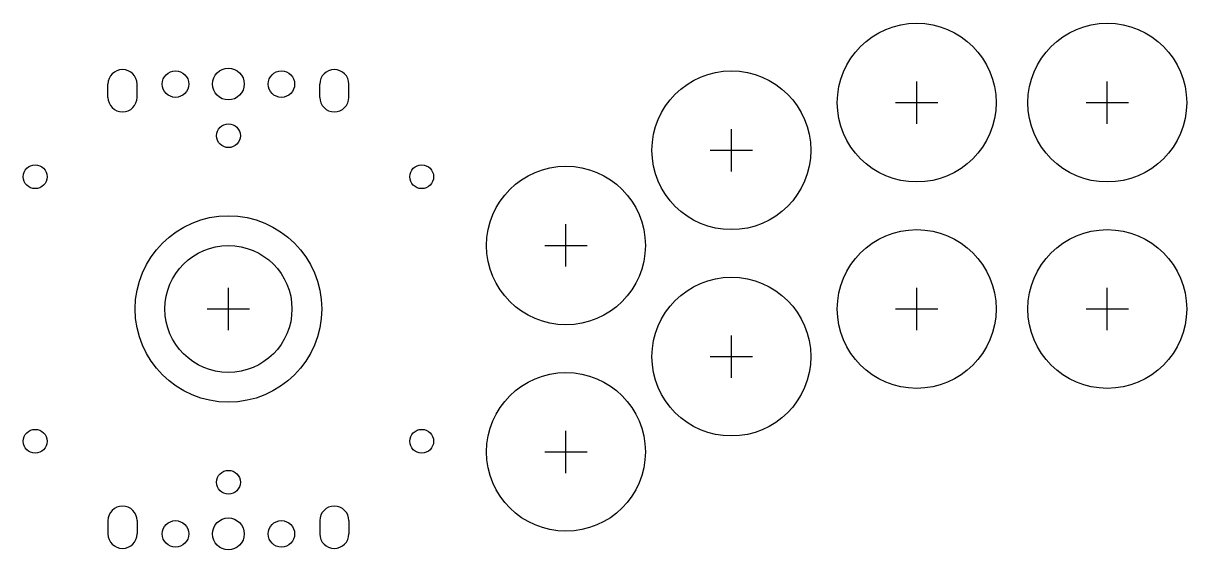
# Model space of a CAD drawing. Header units: millimetres. Extents: x -39 to 181, y -46 to 54.
import ezdxf

# ---------------------------------------------------------------- set-up
doc = ezdxf.new("R2010")
doc.units = ezdxf.units.MM
for name, color, linetype in [('BUTTONS', 1, 'Continuous'), ('GL_PLATE_HOLES', 2, 'Continuous'), ('JOYSTICK_BORE_24', 5, 'Continuous'), ('JOYSTICK_BORE_35.25', 3, 'Continuous'), ('REFERENCE', 8, 'Continuous')]:
    doc.layers.add(name, color=color, linetype=linetype)

msp = doc.modelspace()

# ---------------------------------------------------------------- linework, layer by layer
at = {"layer": 'BUTTONS'}
for centre in [(130, 39), (166, 39), (95, 30), (63.75, 12), (130, 0), (166, 0), (95, -9), (63.75, -27)]:
    msp.add_circle(centre, 15, dxfattribs=at)
at = {"layer": 'GL_PLATE_HOLES'}
for p, q in [((-22.75, 40), (-22.75, 42.5)), ((-17.25, 40), (-17.25, 42.5)), ((17.25, 40), (17.25, 42.5)), ((22.75, 40), (22.75, 42.5)), ((-22.75, -40), (-22.75, -42.5)), ((-17.25, -40), (-17.25, -42.5)), ((17.25, -40), (17.25, -42.5)), ((22.75, -40), (22.75, -42.5))]:
    msp.add_line(p, q, dxfattribs=at)
for centre, radius in [((-10, 42.5), 2.5), ((0, 42.5), 3), ((10, 42.5), 2.5), ((0, 32.75), 2.25), ((-36.5, 25), 2.25), ((36.5, 25), 2.25), ((-36.5, -25), 2.25), ((36.5, -25), 2.25), ((0, -32.75), 2.25), ((0, -42.5), 3), ((-10, -42.5), 2.5), ((10, -42.5), 2.5)]:
    msp.add_circle(centre, radius, dxfattribs=at)
for centre, start, end in [((-20, 42.5), 0, 180), ((20, 42.5), 0, 180), ((-20, 40), 180, 360), ((20, 40), 180, 360), ((-20, -40), 0, 180), ((20, -40), 0, 180), ((-20, -42.5), -180, 0), ((20, -42.5), -180, 0)]:
    msp.add_arc(centre, 2.75, start, end, dxfattribs=at)
at = {"layer": 'JOYSTICK_BORE_24'}
msp.add_circle((0, 0), 12, dxfattribs=at)
at = {"layer": 'JOYSTICK_BORE_35.25'}
msp.add_circle((0, 0), 17.62, dxfattribs=at)
at = {"layer": 'REFERENCE'}
for p, q in [((130, 35), (130, 43)), ((166, 35), (166, 43)), ((126, 39), (134, 39)), ((162, 39), (170, 39)), ((95, 26), (95, 34)), ((91, 30), (99, 30)), ((63.75, 8), (63.75, 16)), ((59.75, 12), (67.75, 12)), ((0, -4), (0, 4)), ((130, -4), (130, 4)), ((166, -4), (166, 4)), ((-4, 0), (4, 0)), ((126, 0), (134, 0)), ((162, 0), (170, 0)), ((95, -13), (95, -5)), ((91, -9), (99, -9)), ((63.75, -31), (63.75, -23)), ((59.75, -27), (67.75, -27))]:
    msp.add_line(p, q, dxfattribs=at)

doc.saveas('drawing.dxf')
